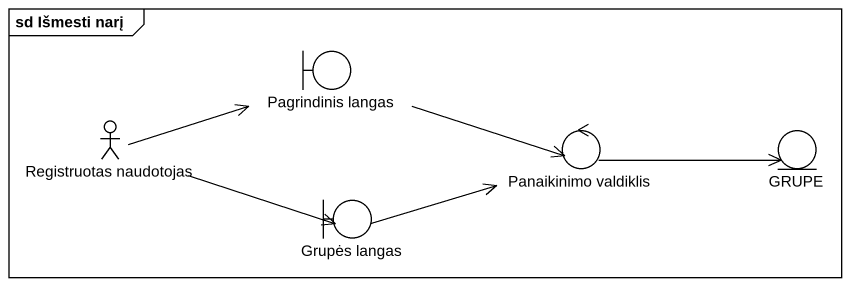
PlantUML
@startuml
mainframe sd Išmesti narį
boundary "Pagrindinis langas" as Pagrindinis_langas
actor "Registruotas naudotojas" as Registruotas_naudotojas
control "Panaikinimo valdiklis" as Panaikinimo_valdiklis
entity GRUPE
boundary "Grupės langas" as Grupės_langas
Pagrindinis_langas -right-> Panaikinimo_valdiklis
Registruotas_naudotojas -right-> Pagrindinis_langas
Registruotas_naudotojas -right-> Grupės_langas
Panaikinimo_valdiklis -right-> GRUPE
Grupės_langas -right-> Panaikinimo_valdiklis
@enduml
